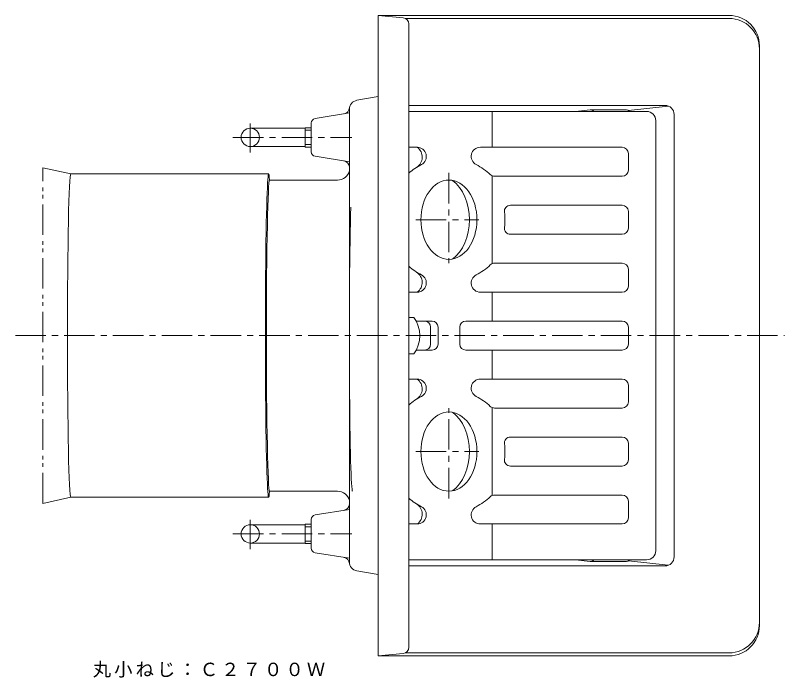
# Model space of a CAD drawing. Units: millimetres, scale not verified. Extents: x -354 to 366, y -274 to 230.
# Drawn here: x -293.7 to -41.5, y 12.6 to 229.7 of the extents above; entities that cross this region are included whole.
import ezdxf

# ---------------------------------------------------------------- set-up
doc = ezdxf.new("R2010")
doc.units = ezdxf.units.MM
doc.header["$LTSCALE"] = 2
doc.linetypes.add('CHAIN1', pattern=[8, 5, -1, 1, -1])
doc.linetypes.add('DOUBLE_CHAIN1', pattern=[8.8, 5, -1, 0.6, -0.6, 0.6, -1])
for name, color, linetype, lineweight in [('0-0_通り芯', 3, 'Continuous', 9), ('0-2_仕上', 6, 'Continuous', 9), ('0-3_建具', 4, 'Continuous', 9), ('0-5_寸法', 3, 'Continuous', 9), ('0-A', 2, 'Continuous', 9), ('0-F', 7, 'Continuous', 9)]:
    doc.layers.add(name, color=color, linetype=linetype, lineweight=lineweight)
doc.styles.add('ＭＳ ゴシック', font='')
doc.styles.get('ＭＳ ゴシック').set_extended_font_data('MS Gothic')

msp = doc.modelspace()

# ---------------------------------------------------------------- linework, layer by layer
at = {"layer": '0-0_通り芯'}
for p, q in [((-166.502, 228.856), (-174.701, 229.676)), ((-59.701, 229.676), (-174.701, 229.676)), ((-174.701, 19.676), (-174.701, 229.676)), ((-59.701, 228.676), (-165.849, 228.676)), ((-164.701, 22.486), (-164.701, 226.866)), ((-49.701, 29.676), (-49.701, 219.676)), ((-174.701, 203.03), (-181.707, 201.831)), ((-164.701, 200.176), (-80.701, 200.176)), ((-92.704, 198.497), (-79.594, 199.964)), ((-195.438, 195.878), (-184.201, 197.676)), ((-184.201, 198.874), (-184.201, 133.664)), ((-110.052, 198.176), (-105.201, 198.709)), ((-93.811, 198.709), (-105.201, 198.709)), ((-77.701, 52.176), (-77.701, 197.176)), ((-196.701, 194.397), (-196.701, 184.955)), ((-195.438, 183.474), (-184.201, 181.676)), ((-210.37, 175.676), (-188.077, 175.676)), ((-184.201, 50.478), (-184.201, 115.688)), ((-210.37, 73.676), (-188.077, 73.676)), ((-195.438, 65.878), (-184.201, 67.676)), ((-196.701, 54.955), (-196.701, 64.397)), ((-195.438, 53.474), (-184.201, 51.676)), ((-110.051, 51.176), (-105.201, 50.643)), ((-93.811, 50.643), (-105.201, 50.643)), ((-92.704, 50.854), (-79.594, 49.388)), ((-164.701, 49.176), (-80.701, 49.176)), ((-174.701, 46.322), (-181.707, 47.521)), ((-166.502, 20.496), (-174.701, 19.676)), ((-59.701, 20.676), (-165.849, 20.676)), ((-59.701, 19.676), (-174.701, 19.676))]:
    msp.add_line(p, q, dxfattribs=at)
at = {"layer": '0-0_通り芯', "linetype": 'CHAIN1'}
for p, q in [((-222.386, 189.676), (-183.42, 189.676)), ((-293.736, 124.676), (-41.454, 124.676)), ((-222.386, 59.676), (-183.42, 59.676))]:
    msp.add_line(p, q, dxfattribs=at)
at = {"layer": '0-0_通り芯'}
for centre, radius, start, end in [((-59.701, 219.676), 10, 0, 90), ((-166.701, 226.866), 2, 0, 84.2894), ((-59.701, 218.676), 10, 0, 90), ((-181.201, 198.874), 3, 99.71363, 180), ((-186.201, 199.382), 2, 279.0903, 0), ((-80.701, 197.176), 3, 0, 90), ((-105.201, 197.209), 1.5, 40.12346, 90), ((-93.811, 195.709), 3, 55.30748, 90), ((-195.201, 194.397), 1.5, 99.0903, 180), ((-195.201, 184.955), 1.5, 180, 260.9097), ((-186.201, 179.971), 2, 0, 80.9097), ((-188.077, 179.676), 4, 270, 345.69865), ((-188.077, 69.676), 4, 14.30135, 90), ((-186.201, 69.381), 2, 279.0903, 0), ((-195.201, 64.397), 1.5, 99.0903, 180), ((-195.201, 54.955), 1.5, 180, 260.9097), ((-186.201, 49.97), 2, 0, 80.9097), ((-181.201, 50.478), 3, 180, 260.28637), ((-105.201, 52.143), 1.5, 270, 319.87407), ((-93.811, 53.643), 3, 270, 304.69086), ((-80.701, 52.176), 3, 270, 0), ((-59.701, 30.676), 10, 270, 0), ((-59.701, 29.676), 10, 270, 0), ((-166.701, 22.486), 2, 275.7106, 0)]:
    msp.add_arc(centre, radius, start, end, dxfattribs=at)
for centre, start_param in [((-210.37, 124.676), 3.1415927), ((-183.163, 124.676), 3.7405988)]:
    msp.add_ellipse(centre, major_axis=(0, -51), ratio=0.02036, start_param=start_param, end_param=6.2831853, dxfattribs=at)
at = {"layer": '0-2_仕上'}
for p, q in [((-86.701, 198.176), (-164.701, 198.176)), ((-137.417, 198.176), (-137.417, 186.426)), ((-83.701, 54.176), (-83.701, 195.176)), ((-161.912, 186.426), (-164.701, 186.426)), ((-141.247, 186.426), (-94.701, 186.426)), ((-92.701, 178.926), (-92.701, 184.426)), ((-137.417, 176.926), (-137.417, 148.426)), ((-136.606, 176.926), (-94.701, 176.926)), ((-131.358, 167.426), (-94.701, 167.426)), ((-92.701, 159.926), (-92.701, 165.426)), ((-131.372, 157.926), (-94.701, 157.926)), ((-136.596, 148.426), (-94.701, 148.426)), ((-92.701, 140.926), (-92.701, 146.426)), ((-161.912, 138.926), (-164.701, 138.926)), ((-141.267, 138.926), (-94.701, 138.926)), ((-137.417, 138.926), (-137.417, 129.426)), ((-157.095, 129.426), (-162.162, 129.426)), ((-94.701, 129.426), (-146.023, 129.426)), ((-157.569, 127.426), (-157.569, 121.926)), ((-155.095, 127.426), (-155.095, 121.926)), ((-148.023, 121.926), (-148.023, 127.426)), ((-92.701, 121.926), (-92.701, 127.426)), ((-157.095, 119.926), (-162.162, 119.926)), ((-94.701, 119.926), (-146.023, 119.926)), ((-137.417, 110.426), (-137.417, 119.926)), ((-161.912, 110.426), (-164.701, 110.426)), ((-141.267, 110.426), (-94.701, 110.426)), ((-92.701, 108.426), (-92.701, 102.926)), ((-137.417, 72.426), (-137.417, 100.926)), ((-136.596, 100.926), (-94.701, 100.926)), ((-131.372, 91.426), (-94.701, 91.426)), ((-92.701, 89.426), (-92.701, 83.926)), ((-131.358, 81.926), (-94.701, 81.926)), ((-136.606, 72.426), (-94.701, 72.426)), ((-92.701, 70.426), (-92.701, 64.926)), ((-161.912, 62.926), (-164.701, 62.926)), ((-141.247, 62.926), (-94.701, 62.926)), ((-137.417, 51.176), (-137.417, 62.926)), ((-86.701, 51.176), (-164.701, 51.176))]:
    msp.add_line(p, q, dxfattribs=at)
at = {"layer": '0-2_仕上', "linetype": 'CHAIN1'}
for p, q in [((-151.559, 178.033), (-151.559, 148.468)), ((-162.426, 162.676), (-141.7, 162.676)), ((-151.559, 71.319), (-151.559, 100.884)), ((-162.426, 86.676), (-141.7, 86.676))]:
    msp.add_line(p, q, dxfattribs=at)
at = {"layer": '0-2_仕上'}
for centre, radius, start, end in [((-86.701, 195.176), 3, 0, 90), ((-164.312, 183.226), 4, 302.45923, 53.12296), ((-161.954, 183.426), 3, 297.17335, 90), ((-141.247, 183.426), 3, 90, 243.01252), ((-94.701, 184.426), 2, 0, 90), ((-151.559, 163.176), 19.762, 117.17335, 131.68194), ((-151.559, 163.176), 19.725, 46.46757, 63.01252), ((-136.596, 178.926), 2, 226.46757, 270), ((-94.701, 178.926), 2, 270, 0), ((-131.358, 165.426), 2, 90, 187.75214), ((-94.701, 165.426), 2, 0, 90), ((-151.559, 162.676), 18.387, 352.24786, 7.75214), ((-131.358, 159.926), 2, 172.24786, 270), ((-94.701, 159.926), 2, 270, 0), ((-151.559, 162.176), 19.762, 228.31806, 242.82665), ((-151.559, 162.176), 19.725, 296.98748, 313.53243), ((-136.596, 146.426), 2, 90, 133.53243), ((-94.701, 146.426), 2, 0, 90), ((-164.312, 142.126), 4, 306.87704, 57.54077), ((-161.954, 141.926), 3, 270, 62.82665), ((-141.247, 141.926), 3, 116.98748, 270), ((-94.701, 140.926), 2, 270, 0), ((-159.569, 127.426), 2, 0, 90), ((-157.095, 127.426), 2, 0, 90), ((-146.023, 127.426), 2, 90, 180), ((-94.701, 127.426), 2, 0, 90), ((-159.569, 121.926), 2, 270, 0), ((-157.095, 121.926), 2, 270, 0), ((-146.023, 121.926), 2, 180, 270), ((-94.701, 121.926), 2, 270, 0), ((-164.312, 107.226), 4, 302.45923, 53.12296), ((-161.954, 107.426), 3, 297.17335, 90), ((-141.247, 107.426), 3, 90, 243.01252), ((-94.701, 108.426), 2, 0, 90), ((-151.559, 87.176), 19.762, 117.17335, 131.68194), ((-151.559, 87.176), 19.725, 46.46757, 63.01252), ((-136.596, 102.926), 2, 226.46757, 270), ((-94.701, 102.926), 2, 270, 0), ((-131.358, 89.426), 2, 90, 187.75214), ((-94.701, 89.426), 2, 0, 90), ((-151.559, 86.676), 18.387, 352.24786, 7.75214), ((-131.358, 83.926), 2, 172.24786, 270), ((-94.701, 83.926), 2, 270, 0), ((-151.559, 86.176), 19.762, 228.31806, 242.82665), ((-151.559, 86.176), 19.725, 296.98748, 313.53243), ((-136.596, 70.426), 2, 90, 133.53243), ((-94.701, 70.426), 2, 0, 90), ((-164.312, 66.126), 4, 306.87704, 57.54077), ((-161.954, 65.926), 3, 270, 62.82665), ((-141.247, 65.926), 3, 116.98748, 270), ((-94.701, 64.926), 2, 270, 0), ((-86.701, 54.176), 3, 270, 0)]:
    msp.add_arc(centre, radius, start, end, dxfattribs=at)
for centre, major_axis in [((-151.559, 162.676), (0, -13)), ((-151.559, 86.676), (0, 13))]:
    msp.add_ellipse(centre, major_axis=major_axis, ratio=0.707103, dxfattribs=at)
for centre, major_axis, start_param, end_param in [((-155.095, 162.676), (0, -14.5), 1.5707963, 2.6670903), ((-155.095, 162.676), (0, -14.5), 0.4745023, 1.5707963), ((-155.095, 86.676), (0, 14.5), 4.712389, 5.808683), ((-155.095, 86.676), (0, 14.5), 3.616095, 4.712389)]:
    msp.add_ellipse(centre, major_axis=major_axis, ratio=0.707103, start_param=start_param, end_param=end_param, dxfattribs=at)
at = {"layer": '0-3_建具', "color": 7, "linetype": 'DOUBLE_CHAIN1'}
for p, q in [((-284.701, 69.691), (-284.701, 179.66)), ((-275.583, 177.676), (-284.701, 179.66)), ((-284.701, 69.691), (-275.583, 71.676))]:
    msp.add_line(p, q, dxfattribs=at)
at = {"layer": '0-3_建具'}
for p, q in [((-275.583, 177.676), (-210.664, 177.676)), ((-275.583, 71.676), (-210.664, 71.676))]:
    msp.add_line(p, q, dxfattribs=at)
for centre, start_param, end_param in [((-210.664, 124.676), 2.8660002, 6.5587778), ((-275.583, 124.676), 3.1415927, 6.2831853)]:
    msp.add_ellipse(centre, major_axis=(0, -53), ratio=0.020361, start_param=start_param, end_param=end_param, dxfattribs=at)
at = {"layer": '0-5_寸法', "linetype": 'CHAIN1'}
for p, q in [((-216.701, 194.281), (-216.701, 184.692)), ((-216.701, 64.281), (-216.701, 54.692))]:
    msp.add_line(p, q, dxfattribs=at)
at = {"layer": '0-5_寸法'}
for p, q in [((-216.701, 192.676), (-198.701, 192.676)), ((-198.701, 192.851), (-196.701, 192.851)), ((-198.701, 192.851), (-198.701, 186.501)), ((-198.701, 192.036), (-196.701, 192.036)), ((-198.701, 187.316), (-196.701, 187.316)), ((-216.701, 186.676), (-198.701, 186.676)), ((-198.701, 186.501), (-196.701, 186.501)), ((-216.701, 62.676), (-198.701, 62.676)), ((-198.701, 62.851), (-196.701, 62.851)), ((-198.701, 62.851), (-198.701, 56.501)), ((-198.701, 62.036), (-196.701, 62.036)), ((-216.701, 56.676), (-198.701, 56.676)), ((-198.701, 57.316), (-196.701, 57.316)), ((-198.701, 56.501), (-196.701, 56.501))]:
    msp.add_line(p, q, dxfattribs=at)
for centre in [(-216.701, 189.676), (-216.701, 59.676)]:
    msp.add_circle(centre, 3, dxfattribs=at)
at = {"layer": '0-A'}
for p, q in [((-163.101, 130.676), (-164.701, 130.676)), ((-163.101, 118.676), (-164.701, 118.676))]:
    msp.add_line(p, q, dxfattribs=at)
msp.add_arc((-171.101, 124.676), 10, 323.13047, 36.86987, dxfattribs=at)

# ---------------------------------------------------------------- texts
at = {"layer": '0-F', "insert": (-268.348, 12.559), "char_height": 4.399, "attachment_point": 7, "style": 'ＭＳ ゴシック'}
msp.add_mtext('\\T1.17;丸小ねじ：Ｃ２７００Ｗ', dxfattribs=at)

doc.saveas('drawing.dxf')
